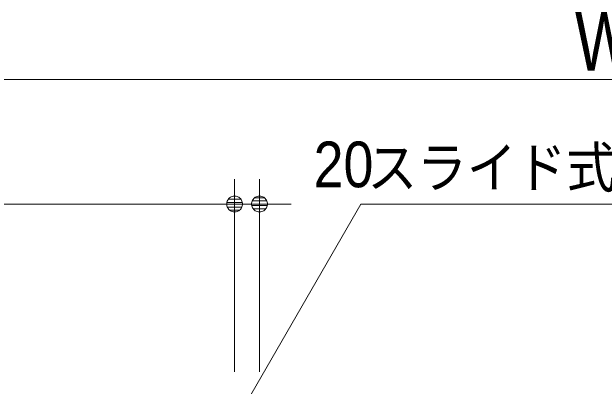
# Model space of a CAD drawing. Units: millimetres, scale not verified. Extents: x -6062 to 6062, y -3045 to 3045.
# Drawn here: x -3771.5 to -3295.5, y 403.7 to 704.3 of the extents above; entities that cross this region are included whole.
import ezdxf
from ezdxf.enums import TextEntityAlignment as Align

# ---------------------------------------------------------------- set-up
doc = ezdxf.new("R2010")
doc.units = ezdxf.units.MM
doc.header["$LTSCALE"] = 20
for name, color, linetype, lineweight in [('0-0_2寸法-2', 7, 'Continuous', 9), ('0-1_0', 7, 'Continuous', 9), ('0-2_2寸法-1', 7, 'Continuous', 9), ('0-3_2寸法-3', 7, 'Continuous', 9)]:
    doc.layers.add(name, color=color, linetype=linetype, lineweight=lineweight)
doc.styles.add('ＭＳ ゴシック', font='')
doc.styles.add('ＭＳ Ｐゴシック', font='')
doc.styles.get('ＭＳ ゴシック').set_extended_font_data('MS Gothic')
doc.styles.get('ＭＳ Ｐゴシック').set_extended_font_data('MS PGothic')

# ---------------------------------------------------------------- blocks, each defined once
blk = doc.blocks.new('_Dot')
at = {"layer": '0-1_0'}
for p, q in [((-10, 0), (-20, 0)), ((9.78, 2), (-9.78, 2)), ((7.99, 6), (-7.99, 6)), ((9.16, -3.98), (-9.16, -3.98)), ((6, -7.98), (-6, -7.98))]:
    blk.add_line(p, q, dxfattribs=at)
for points in [[(10, 0), (9.92, 1.25), (9.69, 2.49), (9.3, 3.68), (8.76, 4.82), (8.09, 5.88), (7.29, 6.85), (6.37, 7.71), (5.36, 8.44), (4.26, 9.05), (3.09, 9.51), (1.87, 9.82), (0.63, 9.98), (-0.63, 9.98), (-1.87, 9.82), (-3.09, 9.51), (-4.26, 9.05), (-5.36, 8.44), (-6.37, 7.71), (-7.29, 6.85), (-8.09, 5.88), (-8.76, 4.82), (-9.3, 3.68), (-9.69, 2.49), (-9.92, 1.25), (-10, 0), (0, 0)], [(-10, 0), (-9.92, -1.25), (-9.69, -2.49), (-9.3, -3.68), (-8.76, -4.82), (-8.09, -5.88), (-7.29, -6.85), (-6.37, -7.71), (-5.36, -8.44), (-4.26, -9.05), (-3.09, -9.51), (-1.87, -9.82), (-0.63, -9.98), (0.63, -9.98), (1.87, -9.82), (3.09, -9.51), (4.26, -9.05), (5.36, -8.44), (6.37, -7.71), (7.29, -6.85), (8.09, -5.88), (8.76, -4.82), (9.3, -3.68), (9.69, -2.49), (9.92, -1.25), (10, 0), (0, 0)]]:
    blk.add_lwpolyline(points, close=True, dxfattribs=at)

msp = doc.modelspace()

# ---------------------------------------------------------------- linework, layer by layer
at = {"layer": '0-0_2寸法-2'}
for p, q in [((-3592.5, 415.25), (-3592.5, 570)), ((-3572.5, 415.25), (-3572.5, 570)), ((-3605.21, 550), (-3617.92, 550)), ((-3592.5, 550), (-3572.5, 550)), ((-3559.79, 550), (-3547.08, 550))]:
    msp.add_line(p, q, dxfattribs=at)
at = {"layer": '0-2_2寸法-1'}
for p, q in [((-2109.21, 650), (-4481.79, 650)), ((-3592.5, 415.25), (-3592.5, 570)), ((-3605.21, 550), (-4474.79, 550))]:
    msp.add_line(p, q, dxfattribs=at)
at = {"layer": '0-3_2寸法-3'}
msp.add_lwpolyline([(-3582.5, 391.8), (-3491.17, 550), (-2889.24, 550)], dxfattribs=at)

# ---------------------------------------------------------------- block references
at = {"layer": '0-0_2寸法-2', "xscale": 0.6356201, "yscale": 0.6356201}
msp.add_blockref('_Dot', (-3592.5, 550), dxfattribs=at)
at = {"layer": '0-0_2寸法-2', "xscale": 0.6356201, "yscale": 0.6356201, "rotation": 180}
msp.add_blockref('_Dot', (-3572.5, 550), dxfattribs=at)
at = {"layer": '0-2_2寸法-1', "xscale": 0.6356201, "yscale": 0.6356201}
msp.add_blockref('_Dot', (-3592.5, 550), dxfattribs=at)

# ---------------------------------------------------------------- texts
at = {"layer": '0-0_2寸法-2', "style": 'ＭＳ Ｐゴシック', "width": 0.9}
msp.add_text('20', height=36.66, dxfattribs=at).set_placement((-3528.98, 552.48), align=Align.BOTTOM_LEFT)
at = {"layer": '0-2_2寸法-1', "style": 'ＭＳ Ｐゴシック', "width": 0.8}
msp.add_text('W', height=47.21, dxfattribs=at).set_placement((-3318.96, 642.93), align=Align.BOTTOM_LEFT)
at = {"layer": '0-3_2寸法-3', "style": 'ＭＳ ゴシック', "width": 0.9}
msp.add_text('スライド式受け金具取付位置', height=32.55, dxfattribs=at).set_placement((-3485.76, 553.34), align=Align.BOTTOM_LEFT)

doc.saveas('drawing.dxf')
